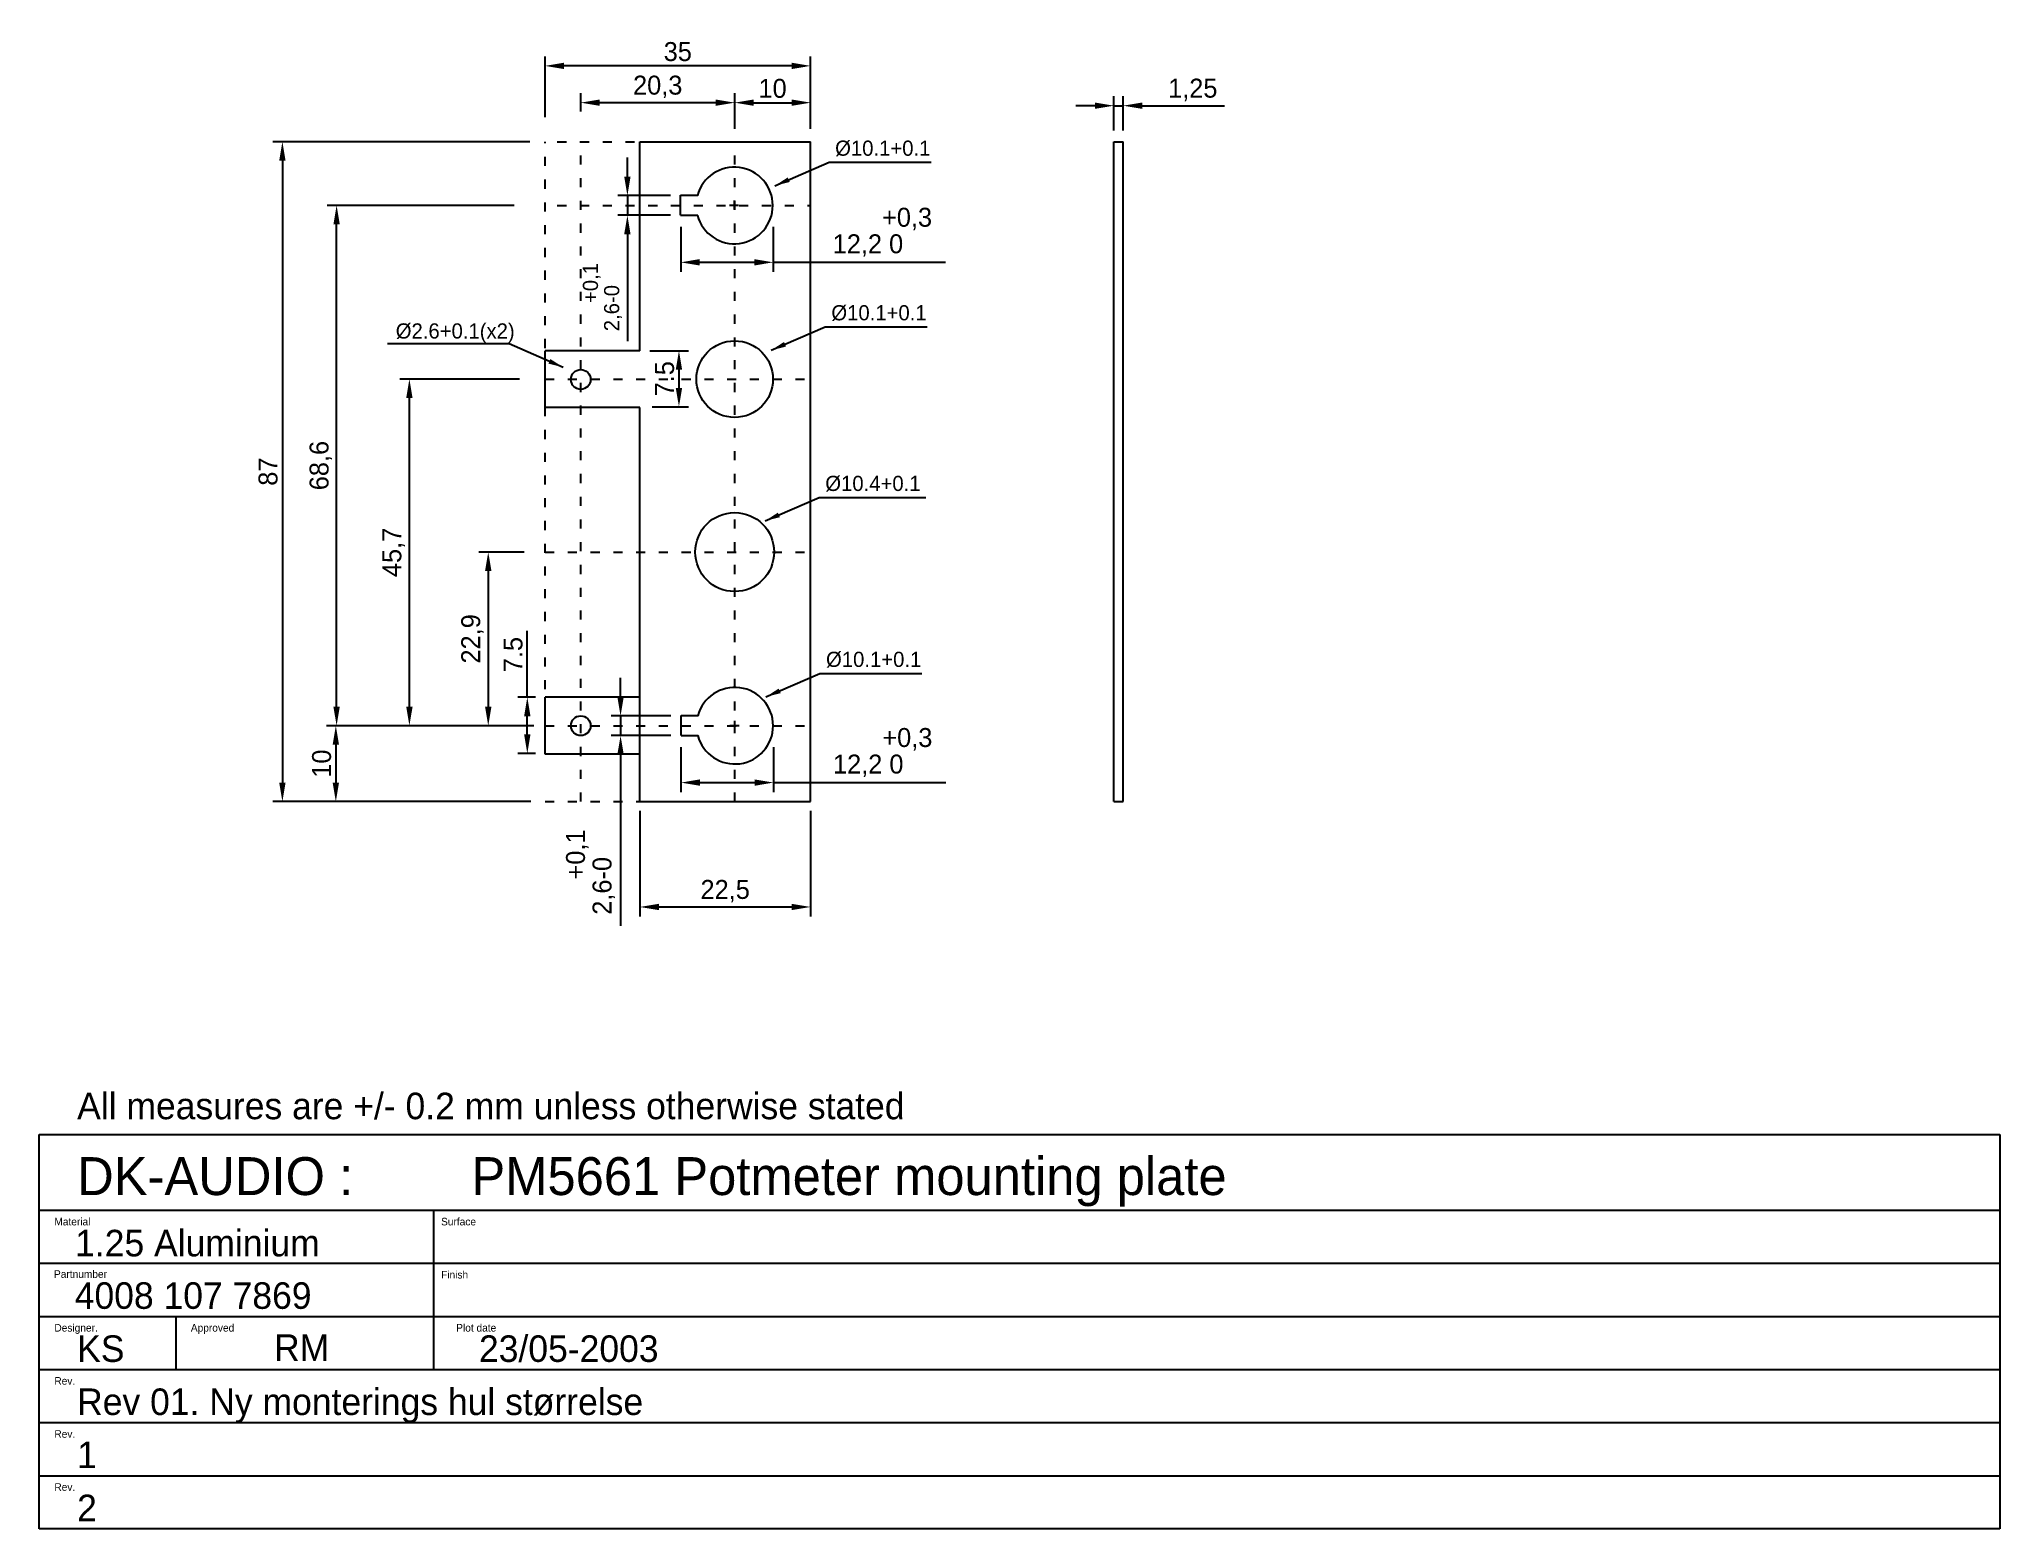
# Model space of a CAD drawing. Header units: millimetres. Extents: x 155 to 413, y 46 to 242.
import ezdxf

# ---------------------------------------------------------------- set-up
doc = ezdxf.new("R2010")
doc.units = ezdxf.units.MM
doc.linetypes.add('ACAD_ISO03W100', pattern=[30, 12, -18])
for name, color, linetype in [('Maal', 7, 'Continuous'), ('Mek_Head', 2, 'Continuous'), ('Mekanik', 4, 'Continuous')]:
    doc.layers.add(name, color=color, linetype=linetype)
doc.dimstyles.new('DK-audio', dxfattribs={"dimtxt": 4, "dimasz": 2, "dimexe": 0.18, "dimexo": 0.0625, "dimgap": 1, "dimtad": 2, "dimdec": 1, "dimzin": 0, "dimdsep": 46, "dimtxsty": 'Standard', "dimcen": 5, "dimadec": 1, "dimazin": 0, "dimtfac": 1, "dimtdec": 1, "dimtofl": 0, "dimtmove": 2, "dimatfit": 3, "dimfxl": 0, "dimtolj": 1, "dimtzin": 0, "dimarcsym": 0})
doc.dimstyles.new('ISO-25', dxfattribs={"dimtxt": 2.5, "dimasz": 2.5, "dimexe": 1.25, "dimexo": 0.625, "dimtad": 1, "dimtxsty": 'Standard', "dimcen": 2.5, "dimadec": 0, "dimazin": 0, "dimtfac": 1, "dimtmove": 0, "dimatfit": 3, "dimfxl": 0, "dimarcsym": 0})

# ---------------------------------------------------------------- blocks, each defined once
blk = doc.blocks.new('*D39')
at = {"layer": 'DEFPOINTS', "color": 0}
for p in [(234, 141), (256.5, 141), (256.5, 127.7)]:
    blk.add_point(p, dxfattribs=at)
at = {"layer": 'Maal', "color": 0, "lineweight": -2}
for p, q in [((234, 140.38), (234, 126.45)), ((256.5, 140.38), (256.5, 126.45)), ((236.5, 127.7), (254, 127.7))]:
    blk.add_line(p, q, dxfattribs=at)
at = {"layer": 'Maal', "color": 0}
for points in [[(236.5, 128.12), (236.5, 127.28), (234, 127.7)], [(254, 128.12), (254, 127.28), (256.5, 127.7)]]:
    blk.add_solid(points, dxfattribs=at)
at = {"layer": 'Maal', "color": 0, "insert": (245.25, 129.78), "char_height": 2.5, "attachment_point": 5}
blk.add_mtext('22,5', dxfattribs=at)
blk = doc.blocks.new('*D40')
at = {"layer": 'DEFPOINTS', "color": 0}
for p in [(297.75, 233.35), (296.5, 229.45), (297.75, 229.45)]:
    blk.add_point(p, dxfattribs=at)
at = {"layer": 'Maal', "color": 0, "lineweight": -2}
for p, q in [((294, 233.35), (291.5, 233.35)), ((296.5, 230.07), (296.5, 234.6)), ((296.5, 233.35), (297.75, 233.35)), ((297.75, 230.07), (297.75, 234.6)), ((300.25, 233.35), (311.08, 233.35))]:
    blk.add_line(p, q, dxfattribs=at)
at = {"layer": 'Maal', "color": 0}
for points in [[(294, 233.77), (294, 232.93), (296.5, 233.35)], [(300.25, 233.77), (300.25, 232.93), (297.75, 233.35)]]:
    blk.add_solid(points, dxfattribs=at)
at = {"layer": 'Maal', "color": 0, "insert": (306.92, 235.43), "char_height": 2.5, "attachment_point": 5}
blk.add_mtext('1,25', dxfattribs=at)
blk = doc.blocks.new('*D41')
at = {"layer": 'DEFPOINTS', "color": 0}
for p in [(220.65, 151.6), (193.9, 141.6), (218.65, 141.6)]:
    blk.add_point(p, dxfattribs=at)
at = {"layer": 'Maal', "color": 0, "lineweight": -2}
for p, q in [((220.03, 151.6), (192.65, 151.6)), ((193.9, 149.1), (193.9, 144.1)), ((218.03, 141.6), (192.65, 141.6))]:
    blk.add_line(p, q, dxfattribs=at)
at = {"layer": 'Maal', "color": 0}
for points in [[(193.48, 149.1), (194.32, 149.1), (193.9, 151.6)], [(193.48, 144.1), (194.32, 144.1), (193.9, 141.6)]]:
    blk.add_solid(points, dxfattribs=at)
at = {"layer": 'Maal', "color": 0, "insert": (192.03, 146.6), "char_height": 2.5, "attachment_point": 5, "rotation": 90}
blk.add_mtext('10', dxfattribs=at)
blk = doc.blocks.new('*D43')
at = {"layer": 'DEFPOINTS', "color": 0}
for p in [(219.35, 174.5), (214, 151.6), (219.35, 151.6)]:
    blk.add_point(p, dxfattribs=at)
at = {"layer": 'Maal', "color": 0, "lineweight": -2}
for p, q in [((218.73, 174.5), (212.75, 174.5)), ((214, 172), (214, 154.1)), ((218.73, 151.6), (212.75, 151.6))]:
    blk.add_line(p, q, dxfattribs=at)
at = {"layer": 'Maal', "color": 0}
for points in [[(213.58, 172), (214.42, 172), (214, 174.5)], [(213.58, 154.1), (214.42, 154.1), (214, 151.6)]]:
    blk.add_solid(points, dxfattribs=at)
at = {"layer": 'Maal', "color": 0, "insert": (211.92, 163.05), "char_height": 2.5, "attachment_point": 5, "rotation": 90}
blk.add_mtext('22,9', dxfattribs=at)
blk = doc.blocks.new('*D44')
at = {"layer": 'DEFPOINTS', "color": 0}
for p in [(203.6, 197.3), (218.75, 197.3), (208.65, 151.6)]:
    blk.add_point(p, dxfattribs=at)
at = {"layer": 'Maal', "color": 0, "lineweight": -2}
for p, q in [((218.12, 197.3), (202.35, 197.3)), ((203.6, 154.1), (203.6, 194.8)), ((208.03, 151.6), (202.35, 151.6))]:
    blk.add_line(p, q, dxfattribs=at)
at = {"layer": 'Maal', "color": 0}
for points in [[(203.18, 194.8), (204.02, 194.8), (203.6, 197.3)], [(203.18, 154.1), (204.02, 154.1), (203.6, 151.6)]]:
    blk.add_solid(points, dxfattribs=at)
at = {"layer": 'Maal', "color": 0, "insert": (201.52, 174.45), "char_height": 2.5, "attachment_point": 5, "rotation": 90}
blk.add_mtext('45,7', dxfattribs=at)
blk = doc.blocks.new('*D45')
at = {"layer": 'DEFPOINTS', "color": 0}
for p in [(194, 220.2), (218.05, 220.2), (199.45, 151.6)]:
    blk.add_point(p, dxfattribs=at)
at = {"layer": 'Maal', "color": 0, "lineweight": -2}
for p, q in [((217.43, 220.2), (192.75, 220.2)), ((194, 154.1), (194, 217.7)), ((198.82, 151.6), (192.75, 151.6))]:
    blk.add_line(p, q, dxfattribs=at)
at = {"layer": 'Maal', "color": 0}
for points in [[(193.58, 217.7), (194.42, 217.7), (194, 220.2)], [(193.58, 154.1), (194.42, 154.1), (194, 151.6)]]:
    blk.add_solid(points, dxfattribs=at)
at = {"layer": 'Maal', "color": 0, "insert": (191.92, 185.9), "char_height": 2.5, "attachment_point": 5, "rotation": 90}
blk.add_mtext('68,6', dxfattribs=at)
blk = doc.blocks.new('*D46')
at = {"layer": 'DEFPOINTS', "color": 0}
for p in [(220.1, 228.6), (186.85, 141.6), (220.25, 141.6)]:
    blk.add_point(p, dxfattribs=at)
at = {"layer": 'Maal', "color": 0, "lineweight": -2}
for p, q in [((219.48, 228.6), (185.6, 228.6)), ((186.85, 226.1), (186.85, 144.1)), ((219.62, 141.6), (185.6, 141.6))]:
    blk.add_line(p, q, dxfattribs=at)
at = {"layer": 'Maal', "color": 0}
for points in [[(186.43, 226.1), (187.27, 226.1), (186.85, 228.6)], [(186.43, 144.1), (187.27, 144.1), (186.85, 141.6)]]:
    blk.add_solid(points, dxfattribs=at)
at = {"layer": 'Maal', "color": 0, "insert": (184.97, 185.1), "char_height": 2.5, "attachment_point": 5, "rotation": 90}
blk.add_mtext('87', dxfattribs=at)
blk = doc.blocks.new('*D47')
at = {"layer": 'DEFPOINTS', "color": 0}
for p in [(256.5, 233.75), (246.5, 229.65), (256.5, 229.65)]:
    blk.add_point(p, dxfattribs=at)
at = {"layer": 'Maal', "color": 0, "lineweight": -2}
for p, q in [((246.5, 230.28), (246.5, 235)), ((249, 233.75), (254, 233.75)), ((256.5, 230.28), (256.5, 235))]:
    blk.add_line(p, q, dxfattribs=at)
at = {"layer": 'Maal', "color": 0}
for points in [[(249, 234.17), (249, 233.33), (246.5, 233.75)], [(254, 234.17), (254, 233.33), (256.5, 233.75)]]:
    blk.add_solid(points, dxfattribs=at)
at = {"layer": 'Maal', "color": 0, "insert": (251.5, 235.62), "char_height": 2.5, "attachment_point": 5}
blk.add_mtext('10', dxfattribs=at)
blk = doc.blocks.new('*D50')
at = {"layer": 'DEFPOINTS', "color": 0}
for p in [(238.68, 221.5), (232.35, 218.9), (238.68, 218.9)]:
    blk.add_point(p, dxfattribs=at)
at = {"layer": 'Maal', "color": 0, "lineweight": -2}
for p, q in [((232.35, 224), (232.35, 226.5)), ((238.05, 221.5), (231.1, 221.5)), ((232.35, 221.5), (232.35, 218.9)), ((238.05, 218.9), (231.1, 218.9)), ((232.35, 216.4), (232.35, 202.32))]:
    blk.add_line(p, q, dxfattribs=at)
at = {"layer": 'Maal', "color": 0}
for points in [[(231.93, 224), (232.77, 224), (232.35, 221.5)], [(231.93, 216.4), (232.77, 216.4), (232.35, 218.9)]]:
    blk.add_solid(points, dxfattribs=at)
at = {"layer": 'Maal', "color": 0, "insert": (229.06, 208.11), "char_height": 2, "attachment_point": 5, "rotation": 90}
blk.add_mtext('2,6\\S+0,1^ -0;', dxfattribs=at)
blk = doc.blocks.new('*D51')
at = {"layer": 'DEFPOINTS', "color": 0}
for p in [(239.38, 218), (251.58, 218), (251.58, 212.7)]:
    blk.add_point(p, dxfattribs=at)
at = {"layer": 'Maal', "color": 0, "lineweight": -2}
for p, q in [((239.38, 217.37), (239.38, 211.45)), ((251.58, 217.37), (251.58, 211.45)), ((241.88, 212.7), (249.08, 212.7)), ((251.58, 212.7), (274.31, 212.7))]:
    blk.add_line(p, q, dxfattribs=at)
at = {"layer": 'Maal', "color": 0}
for points in [[(241.88, 213.12), (241.88, 212.28), (239.38, 212.7)], [(249.08, 213.12), (249.08, 212.28), (251.58, 212.7)]]:
    blk.add_solid(points, dxfattribs=at)
at = {"layer": 'Maal', "color": 0, "insert": (265.98, 216.66), "char_height": 2.5, "attachment_point": 5}
blk.add_mtext('12,2\\S+0,3^  0;', dxfattribs=at)
blk = doc.blocks.new('*D54')
at = {"layer": 'DEFPOINTS', "color": 0}
for p in [(239.42, 149.4), (251.62, 149.4), (251.62, 144.1)]:
    blk.add_point(p, dxfattribs=at)
at = {"layer": 'Maal', "color": 0, "lineweight": -2}
for p, q in [((239.42, 148.77), (239.42, 142.85)), ((251.62, 148.77), (251.62, 142.85)), ((241.92, 144.1), (249.12, 144.1)), ((251.62, 144.1), (274.36, 144.1))]:
    blk.add_line(p, q, dxfattribs=at)
at = {"layer": 'Maal', "color": 0}
for points in [[(241.92, 144.52), (241.92, 143.68), (239.42, 144.1)], [(249.12, 144.52), (249.12, 143.68), (251.62, 144.1)]]:
    blk.add_solid(points, dxfattribs=at)
at = {"layer": 'Maal', "color": 0, "insert": (266.02, 148.06), "char_height": 2.5, "attachment_point": 5}
blk.add_mtext('12,2\\S+0,3^  0;', dxfattribs=at)
blk = doc.blocks.new('*D55')
at = {"layer": 'DEFPOINTS', "color": 0}
for p in [(238.72, 152.9), (231.45, 150.3), (238.72, 150.3)]:
    blk.add_point(p, dxfattribs=at)
at = {"layer": 'Maal', "color": 0, "lineweight": -2}
for p, q in [((231.45, 155.4), (231.45, 157.9)), ((238.1, 152.9), (230.2, 152.9)), ((231.45, 152.9), (231.45, 150.3)), ((238.1, 150.3), (230.2, 150.3)), ((231.45, 147.8), (231.45, 125.22))]:
    blk.add_line(p, q, dxfattribs=at)
at = {"layer": 'Maal', "color": 0}
for points in [[(231.03, 155.4), (231.87, 155.4), (231.45, 152.9)], [(231.03, 147.8), (231.87, 147.8), (231.45, 150.3)]]:
    blk.add_solid(points, dxfattribs=at)
at = {"layer": 'Maal', "color": 0, "insert": (227.49, 132.3), "char_height": 2.5, "attachment_point": 5, "rotation": 90}
blk.add_mtext('2,6\\S+0,1^ -0;', dxfattribs=at)
blk = doc.blocks.new('*D56')
at = {"layer": 'DEFPOINTS', "color": 0}
for p in [(220.85, 155.35), (219.15, 147.95), (220.85, 147.95)]:
    blk.add_point(p, dxfattribs=at)
at = {"layer": 'Maal', "color": 0, "lineweight": -2}
for p, q in [((219.15, 155.35), (219.15, 164.1)), ((220.22, 155.35), (217.9, 155.35)), ((219.15, 150.45), (219.15, 152.85)), ((220.22, 147.95), (217.9, 147.95))]:
    blk.add_line(p, q, dxfattribs=at)
at = {"layer": 'Maal', "color": 0}
for points in [[(218.73, 152.85), (219.57, 152.85), (219.15, 155.35)], [(218.73, 150.45), (219.57, 150.45), (219.15, 147.95)]]:
    blk.add_solid(points, dxfattribs=at)
at = {"layer": 'Maal', "color": 0, "insert": (217.28, 160.98), "char_height": 2.5, "attachment_point": 5, "rotation": 90}
blk.add_mtext('7.5', dxfattribs=at)
blk = doc.blocks.new('*D57')
at = {"layer": 'DEFPOINTS', "color": 0}
for p in [(221.5, 238.6), (221.5, 231.2), (256.5, 231.2)]:
    blk.add_point(p, dxfattribs=at)
at = {"layer": 'Maal', "color": 0, "lineweight": -2}
for p, q in [((221.5, 231.82), (221.5, 239.85)), ((254, 238.6), (224, 238.6)), ((256.5, 231.82), (256.5, 239.85))]:
    blk.add_line(p, q, dxfattribs=at)
at = {"layer": 'Maal', "color": 0}
for points in [[(224, 239.02), (224, 238.18), (221.5, 238.6)], [(254, 239.02), (254, 238.18), (256.5, 238.6)]]:
    blk.add_solid(points, dxfattribs=at)
at = {"layer": 'Maal', "color": 0, "insert": (239, 240.47), "char_height": 2.5, "attachment_point": 5}
blk.add_mtext('35', dxfattribs=at)
blk = doc.blocks.new('*D58')
at = {"layer": 'DEFPOINTS', "color": 0}
for p in [(234.7, 201.05), (235, 193.65), (239.15, 193.65)]:
    blk.add_point(p, dxfattribs=at)
at = {"layer": 'Maal', "color": 0, "lineweight": -2}
for p, q in [((235.32, 201.05), (240.4, 201.05)), ((239.15, 198.55), (239.15, 196.15)), ((235.62, 193.65), (240.4, 193.65))]:
    blk.add_line(p, q, dxfattribs=at)
at = {"layer": 'Maal', "color": 0}
for points in [[(238.73, 198.55), (239.57, 198.55), (239.15, 201.05)], [(238.73, 196.15), (239.57, 196.15), (239.15, 193.65)]]:
    blk.add_solid(points, dxfattribs=at)
at = {"layer": 'Maal', "color": 0, "insert": (237.27, 197.35), "char_height": 2.5, "attachment_point": 5, "rotation": 90}
blk.add_mtext('7.5', dxfattribs=at)
blk = doc.blocks.new('*D59')
at = {"layer": 'DEFPOINTS', "color": 0}
for p in [(226.2, 233.75), (226.2, 231.95), (246.5, 231.95)]:
    blk.add_point(p, dxfattribs=at)
at = {"layer": 'Maal', "color": 0, "lineweight": -2}
for p, q in [((226.2, 232.57), (226.2, 235)), ((244, 233.75), (228.7, 233.75)), ((246.5, 232.57), (246.5, 235))]:
    blk.add_line(p, q, dxfattribs=at)
at = {"layer": 'Maal', "color": 0}
for points in [[(228.7, 234.17), (228.7, 233.33), (226.2, 233.75)], [(244, 234.17), (244, 233.33), (246.5, 233.75)]]:
    blk.add_solid(points, dxfattribs=at)
at = {"layer": 'Maal', "color": 0, "insert": (236.35, 235.83), "char_height": 2.5, "attachment_point": 5}
blk.add_mtext('20,3', dxfattribs=at)

msp = doc.modelspace()

# ---------------------------------------------------------------- linework, layer by layer
at = {"layer": 'Mek_Head'}
for p, q in [((154.7786, 45.7131), (154.7786, 97.7131)), ((154.7786, 97.7131), (413.3495, 97.7131)), ((413.3495, 97.7131), (413.3495, 45.7131)), ((413.3495, 45.7131), (154.7786, 45.7131))]:
    msp.add_line(p, q, dxfattribs=at)
at = {"layer": 'Mek_Head', "color": 2}
for p, q in [((154.7786, 87.7131), (413.3495, 87.7131)), ((206.7786, 87.7131), (206.7786, 80.7131)), ((154.7786, 80.7131), (413.3495, 80.7131)), ((206.7786, 80.7131), (206.7786, 73.7131)), ((154.7786, 73.7131), (413.3495, 73.7131)), ((172.7786, 73.7131), (172.7786, 66.7131)), ((206.7786, 73.7131), (206.7786, 66.7131)), ((154.7786, 66.7131), (413.3495, 66.7131)), ((154.7786, 59.7131), (413.3495, 59.7131)), ((154.7786, 52.7131), (413.3495, 52.7131))]:
    msp.add_line(p, q, dxfattribs=at)
at = {"layer": 'Mekanik', "linetype": 'ACAD_ISO03W100', "ltscale": 0.1}
for p, q in [((221.5, 156.4), (221.5, 228.6)), ((223.1, 228.6), (256.5, 228.6)), ((226.2, 141.6), (226.2, 228.6)), ((246.5, 141.6), (246.5, 228.6)), ((223.1, 220.2), (256.5, 220.2)), ((221.5, 197.3), (256.5, 197.3)), ((221.5, 174.5), (256.5, 174.5)), ((221.5, 151.6), (256.5, 151.6)), ((221.5, 141.6), (256.5, 141.6))]:
    msp.add_line(p, q, dxfattribs=at)
at = {"layer": 'Mekanik'}
for p, q in [((234, 228.6), (256.5, 228.6)), ((234, 201.05), (234, 228.6)), ((256.5, 141.6), (256.5, 228.6)), ((296.5, 141.6), (296.5, 228.6)), ((296.5, 228.6), (297.75, 228.6)), ((297.75, 141.6), (297.75, 228.6)), ((239.375, 221.55), (241.625, 221.55)), ((239.375, 218.9), (239.375, 221.55)), ((247.025, 220.2), (245.825, 220.2)), ((246.475, 219.65), (246.475, 220.85)), ((239.375, 218.9), (241.625, 218.9)), ((234, 201.05), (221.5, 201.05)), ((221.5, 193.55), (221.5, 201.05)), ((234, 193.55), (221.5, 193.55)), ((234, 141.6), (234, 193.55)), ((221.5, 147.85), (221.5, 155.35)), ((234, 155.35), (221.5, 155.35)), ((239.425, 150.3), (239.425, 152.95)), ((239.425, 152.95), (241.675, 152.95)), ((239.425, 150.3), (241.675, 150.3)), ((247.075, 151.6), (245.875, 151.6)), ((246.525, 151.05), (246.525, 152.25)), ((234, 147.85), (221.5, 147.85)), ((234, 141.6), (256.5, 141.6)), ((296.5, 141.6), (297.75, 141.6))]:
    msp.add_line(p, q, dxfattribs=at)
for centre, radius in [((246.5, 197.3), 5.05), ((226.2, 197.25), 1.3), ((246.5, 174.5), 5.2), ((226.2, 151.6), 1.3)]:
    msp.add_circle(centre, radius, dxfattribs=at)
for centre in [(246.475, 220.2), (246.525, 151.6)]:
    msp.add_arc(centre, 5.05, 195.00492, 164.99508, dxfattribs=at)

# ---------------------------------------------------------------- texts
at = {"layer": 'Maal'}
for s, p in [('Ø10.1+0.1', (259.75, 226.75)), ('Ø10.1+0.1', (259.25, 205.05)), ('Ø2.6+0.1(x2)', (201.8, 202.65)), ('Ø10.4+0.1', (258.45, 182.55)), ('Ø10.1+0.1', (258.55, 159.35))]:
    msp.add_text(s, height=2, dxfattribs=at).set_placement(p)
at = {"layer": 'Mek_Head', "color": 2}
for s, p in [('All measures are +/- 0.2 mm unless otherwise stated', (159.7786, 99.7131)), ('1.25 Aluminium', (159.513, 81.6313)), ('4008 107 7869', (159.463, 74.7131)), ('KS', (159.7786, 67.7131)), ('RM', (185.75, 67.85)), ('23/05-2003', (212.7786, 67.7131)), ('Rev 01. Ny monterings hul størrelse', (159.7786, 60.7131)), ('1', (159.7786, 53.7131)), ('2 ', (159.7786, 46.7131))]:
    msp.add_text(s, height=3.5, dxfattribs=at).set_placement(p)
at = {"layer": 'Mek_Head'}
for s, p in [('DK-AUDIO :', (159.7786, 89.7131)), ('PM5661 Potmeter mounting plate', (211.7786, 89.7131))]:
    msp.add_text(s, height=5, dxfattribs=at).set_placement(p)
at = {"layer": 'Mek_Head', "color": 7}
for s, p in [('Material', (156.7786, 85.7131)), ('Surface', (207.7786, 85.7131)), ('Partnumber', (156.7286, 78.7949)), ('Finish', (207.7786, 78.7131)), ('Designer.', (156.7786, 71.7131)), ('Approved', (174.7786, 71.7131)), ('Plot date', (209.7786, 71.7131)), ('Rev.', (156.7786, 64.7131)), ('Rev.', (156.7786, 57.7131)), ('Rev.', (156.7786, 50.7131))]:
    msp.add_text(s, height=1, dxfattribs=at).set_placement(p)

# ---------------------------------------------------------------- dimensions: what is measured, and where the dimension line sits
at = {"layer": 'Maal'}
for base, p1, p2, picture, middle in [((221.5, 238.6), (256.5, 231.2), (221.5, 231.2), '*D57', (239, 240.475)), ((226.2, 233.75), (246.5, 231.95), (226.2, 231.95), '*D59', (236.35, 235.8333)), ((256.5, 127.7), (234, 141), (256.5, 141), '*D39', (245.25, 129.7833))]:
    dim = msp.add_linear_dim(base=base, p1=p1, p2=p2, dimstyle='ISO-25', dxfattribs=at)
    dim.commit()
    dim.dimension.update_dxf_attribs({"geometry": picture, "text_midpoint": middle})
dim = msp.add_aligned_dim(p1=(246.5, 229.65), p2=(256.5, 229.65), distance=4.1, dimstyle='ISO-25', dxfattribs=at)
dim.commit()
dim.dimension.update_dxf_attribs({"geometry": '*D47', "text_midpoint": (251.5, 235.625)})
dim = msp.add_linear_dim(base=(297.75, 233.35), p1=(296.5, 229.45), p2=(297.75, 229.45), dimstyle='ISO-25', override={"dimdec": 3}, dxfattribs=at)
dim.commit()
dim.dimension.update_dxf_attribs({"geometry": '*D40', "text_midpoint": (306.9167, 235.4333)})
for base, p1, p2, picture, middle in [((186.85, 141.6), (220.1, 228.6), (220.25, 141.6), '*D46', (184.975, 185.1)), ((194, 220.2), (199.45, 151.6), (218.05, 220.2), '*D45', (191.9167, 185.9)), ((203.6, 197.3), (208.65, 151.6), (218.75, 197.3), '*D44', (201.5167, 174.45)), ((214, 151.6), (219.35, 174.5), (219.35, 151.6), '*D43', (211.9167, 163.05)), ((193.9, 141.6), (220.65, 151.6), (218.65, 141.6), '*D41', (192.025, 146.6))]:
    dim = msp.add_linear_dim(base=base, p1=p1, p2=p2, angle=90, dimstyle='ISO-25', dxfattribs=at)
    dim.commit()
    dim.dimension.update_dxf_attribs({"geometry": picture, "text_midpoint": middle})
dim = msp.add_linear_dim(base=(232.35, 218.9), p1=(238.675, 221.5), p2=(238.675, 218.9), angle=90, dimstyle='ISO-25', override={"dimtxt": 2, "dimgap": 0.625, "dimtol": 1, "dimlim": 0, "dimtp": 0.1, "dimtm": 1e-09}, dxfattribs=at)
dim.commit()
dim.dimension.update_dxf_attribs({"geometry": '*D50', "text_midpoint": (229.0583, 208.1083)})
for base, p1, p2, picture, middle in [((251.575, 212.7), (239.375, 218), (251.575, 218), '*D51', (265.975, 212.7)), ((251.625, 144.1), (239.425, 149.4), (251.625, 149.4), '*D54', (266.025, 144.1))]:
    dim = msp.add_linear_dim(base=base, p1=p1, p2=p2, dimstyle='ISO-25', override={"dimgap": 0.625, "dimtol": 1, "dimlim": 0, "dimtp": 0.3, "dimtm": 0}, dxfattribs=at)
    dim.commit()
    dim.dimension.update_dxf_attribs({"geometry": picture, "text_midpoint": middle, "dimtype": 160})
dim = msp.add_linear_dim(base=(239.15, 193.65), p1=(234.7, 201.05), p2=(235, 193.65), angle=90, text='7.5', dimstyle='ISO-25', dxfattribs=at)
dim.commit()
dim.dimension.update_dxf_attribs({"geometry": '*D58', "text_midpoint": (237.275, 197.35)})
dim = msp.add_linear_dim(base=(219.15, 147.95), p1=(220.85, 155.35), p2=(220.85, 147.95), angle=270, text='7.5', dimstyle='ISO-25', dxfattribs=at)
dim.commit()
dim.dimension.update_dxf_attribs({"geometry": '*D56', "text_midpoint": (219.15, 160.975), "dimtype": 161})
dim = msp.add_linear_dim(base=(231.45, 150.3), p1=(238.725, 152.9), p2=(238.725, 150.3), angle=90, dimstyle='ISO-25', override={"dimgap": 0.625, "dimtol": 1, "dimlim": 0, "dimtp": 0.1, "dimtm": 1e-09}, dxfattribs=at)
dim.commit()
dim.dimension.update_dxf_attribs({"geometry": '*D55', "text_midpoint": (231.45, 132.3), "dimtype": 160})

# ---------------------------------------------------------------- leaders
at = {"layer": 'Maal', "ltscale": 0.1}
for points in [[(251.8, 222.8), (258.95, 225.9), (272.4, 225.9)], [(223.9, 198.85), (216.75, 201.95), (200.7, 201.95)], [(251.3, 201.1), (258.45, 204.2), (271.9, 204.2)], [(250.5, 178.6), (257.65, 181.7), (271.7, 181.7)], [(250.6, 155.4), (257.75, 158.5), (271.2, 158.5)]]:
    msp.add_leader(points, dimstyle='DK-audio', override={"dimgap": 1, "dimtad": 0}, dxfattribs=at)

doc.saveas('drawing.dxf')
